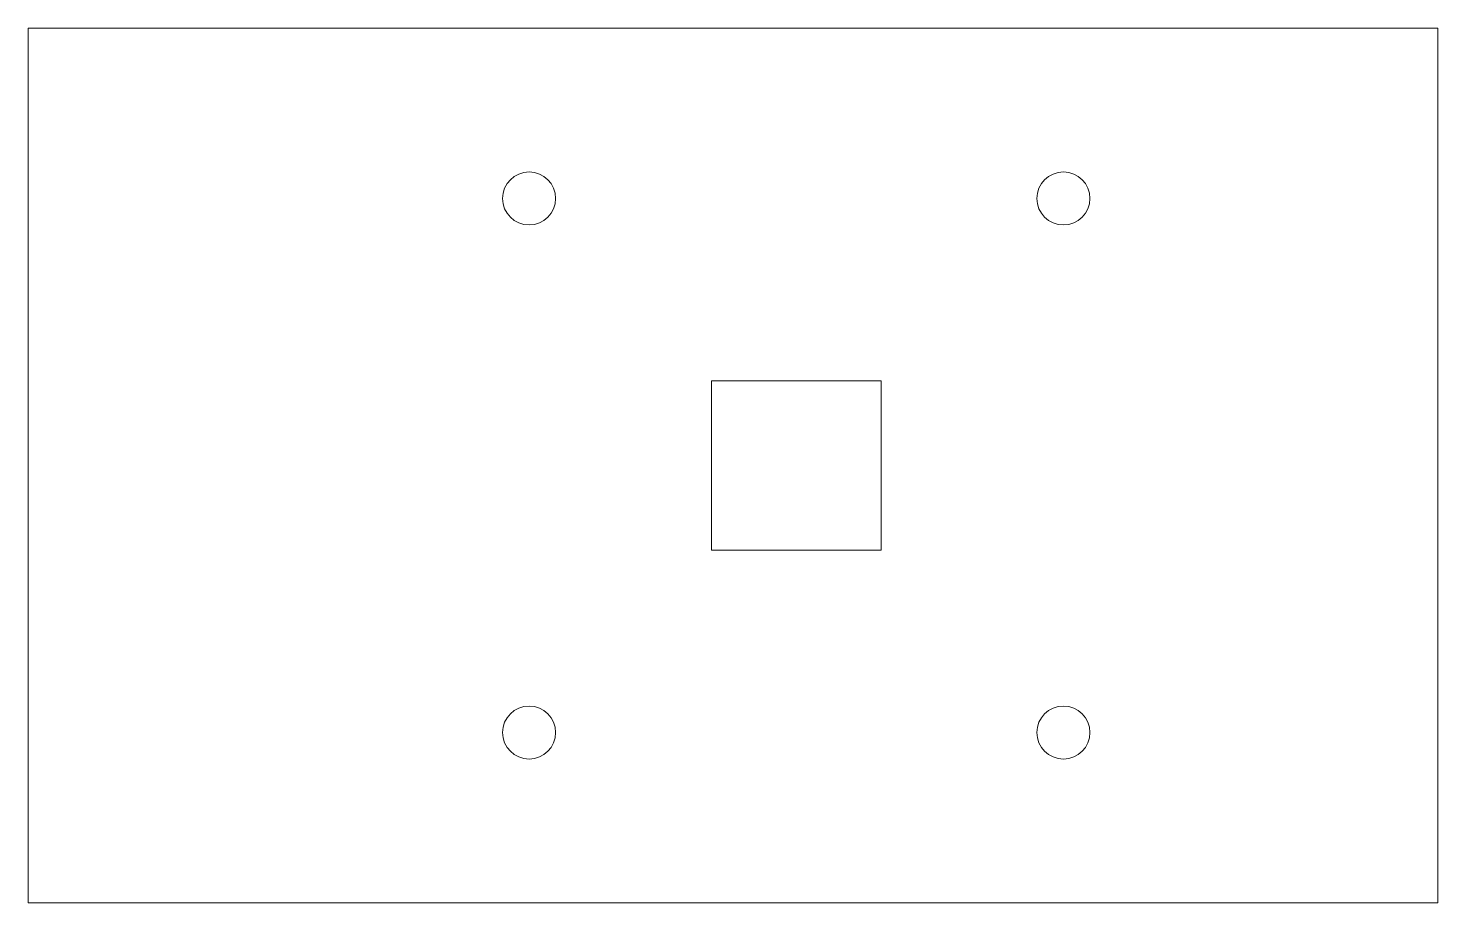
# Model space of a CAD drawing. Header units: millimetres. Extents: x -58 to 48, y -33 to 33.
import ezdxf

# ---------------------------------------------------------------- set-up
doc = ezdxf.new("R2010")
doc.units = ezdxf.units.MM

msp = doc.modelspace()

# ---------------------------------------------------------------- linework, layer by layer
at = {"color": 7, "linetype": 'Continuous', "lineweight": 15}
for p, q in [((48.39, 33), (-57.93, 33)), ((-57.93, 33), (-57.93, -33)), ((48.39, -33), (48.39, 33)), ((6.4, 6.4), (-6.4, 6.4)), ((-6.4, 6.4), (-6.4, -6.4)), ((6.4, -6.4), (6.4, 6.4)), ((-6.4, -6.4), (6.4, -6.4)), ((-57.93, -33), (48.39, -33))]:
    msp.add_line(p, q, dxfattribs=at)
for centre in [(-20.15, 20.15), (20.15, 20.15), (-20.15, -20.15), (20.15, -20.15)]:
    msp.add_circle(centre, 2, dxfattribs=at)

doc.saveas('drawing.dxf')
